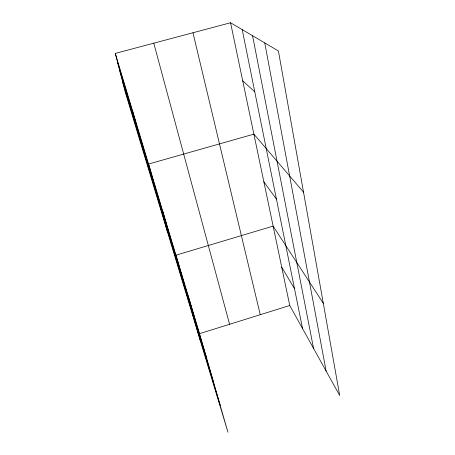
<?xml version="1.0" encoding="UTF-8"?>
<svg xmlns="http://www.w3.org/2000/svg" width="455" height="455" viewBox="0 0 455 455"><rect width="100%" height="100%" fill="white"/><g stroke="black" fill="none" stroke-linecap="round" stroke-linejoin="round"><path stroke-width="0.68" d="M199.552 333.657L289.744 305.504L339.709 395.531L278.414 50.971L230.56 22.75L115.291 53.411L125.415 92.638L227.961 432.25L199.552 333.657L115.291 53.411M242.714 80.819L254.783 91.836M303.536 192.186L253.873 134.14L148.557 164.056L167.594 232.323M263.866 181.881L276.424 199.097M323.306 303.326L273.125 226.118L175.954 255.181L200.644 341.773M281.73 267.216L294.499 288.68M117.748 62.938L206.815 358.864M119.932 71.401L213.065 380.556M122.514 81.4L220.214 405.365M188.177 295.83L194.968 319.507M162.788 211.382L168.327 230.992M132.644 111.128L136.341 124.721M153.773 43.174L229.587 324.278M192.965 32.749L260.254 314.706M230.56 22.75L289.744 305.504M242.231 29.638L302.552 328.578M252.576 35.735L313.552 348.405M264.764 42.924L326.121 371.041"/></g></svg>
